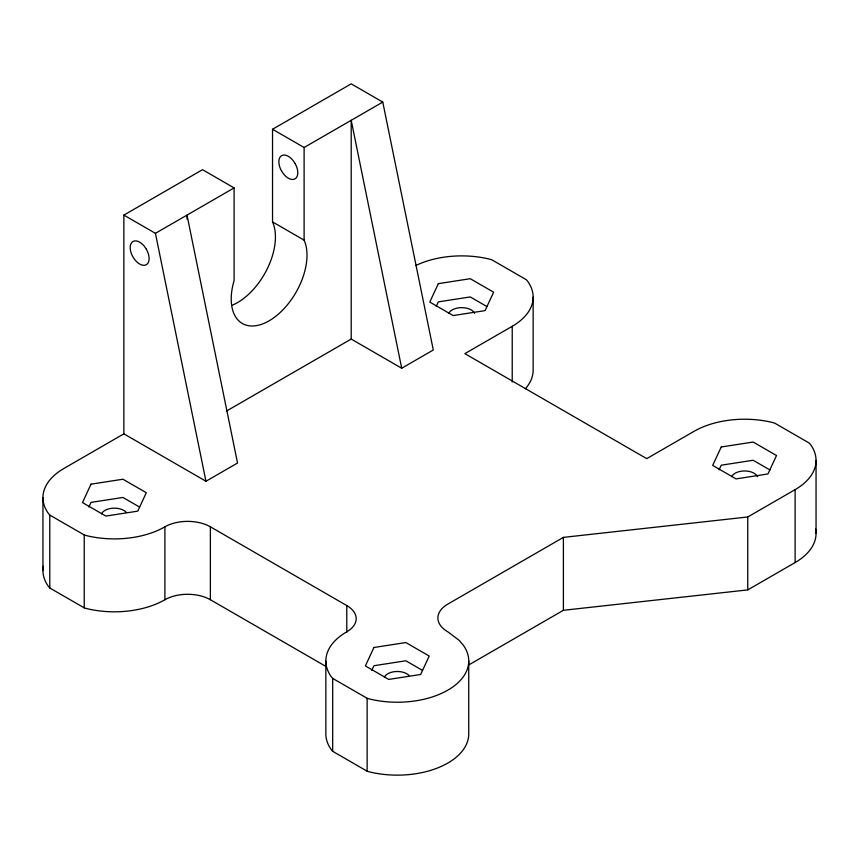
<?xml version="1.0" encoding="UTF-8"?>
<svg xmlns="http://www.w3.org/2000/svg" width="859" height="859" viewBox="0 0 859 859"><rect width="100%" height="100%" fill="white"/><g stroke="black" fill="none" stroke-linecap="round" stroke-linejoin="round"><path stroke-width="1.29" d="M187.015 219.131L187.015 215.104L237.535 463.022L205.956 481.244L123.868 433.849L123.868 215.104L202.531 169.685L234.099 187.917L234.099 280.549A53.58 30.935 -60 0 0 269.103 320.826A53.58 30.935 -60 0 0 304.107 240.133L304.107 147.49L382.77 102.081L433.29 350L401.711 368.232L351.202 339.058L226.325 411.15M351.202 339.058L351.202 120.314L401.711 368.232M88.896 507.003L91.033 502.397L122.944 497.458L139.63 507.089M436.2 306.48L438.337 301.874L470.26 296.935L486.946 306.566M371.797 670.331L373.933 665.725L405.845 660.786L422.531 670.417M719.101 469.809L721.238 465.202L753.16 460.263L769.847 469.905M232.585 305.085A53.58 30.935 -60 0 0 272.539 221.901L272.539 129.269L351.202 83.849L382.77 102.081M123.868 215.104L155.436 233.326L234.099 187.917M123.868 433.849L63.877 468.488A71.447 41.243 0 0 0 48.383 513.435L49.779 515.067L84.236 534.953L87.049 535.758A71.447 41.243 0 0 0 164.907 526.814A32.148 18.565 0 0 1 210.38 526.814L346.778 605.563L346.778 632.084M415.788 265.538A71.447 41.243 0 0 1 489.05 259.021L491.863 259.826L526.32 279.723L527.705 281.344A71.447 41.243 0 0 1 512.222 326.302L464.859 353.64L646.73 458.642L694.093 431.304A71.447 41.243 0 0 1 771.951 422.36L774.764 423.165L809.221 443.051L810.617 444.683A71.447 41.243 0 0 1 795.123 489.63L795.123 562.548L747.76 589.897L563.386 610.298L468.617 665.016M795.123 489.63L747.76 516.978L563.386 537.38L447.818 604.113A33.931 19.596 0 0 0 447.818 631.816L459.168 640.363L463.302 645.195A71.447 41.243 0 0 1 447.818 690.153A71.447 41.243 0 0 1 369.95 699.086L367.137 698.292L332.68 678.395L331.295 676.774A71.447 41.243 0 0 1 346.778 631.816A32.148 18.565 0 0 0 346.778 605.563M43.337 566.253A71.447 41.243 0 0 0 48.383 586.353L49.779 587.986L84.236 607.871L87.049 608.677A71.447 41.243 0 0 0 164.907 599.732A32.148 18.565 0 0 1 210.38 599.732L325.969 666.477M325.851 660.979L325.851 733.897A71.447 41.243 0 0 0 331.295 749.682L332.68 751.314L367.137 771.21L369.95 772.005A71.447 41.243 0 0 0 468.735 733.897L468.735 660.979M272.539 129.269L304.107 147.49M272.539 221.901L304.107 240.133M155.436 233.326L205.956 481.244M816.05 460.467L816.05 533.385M747.76 516.978L747.76 589.897M563.386 537.38L563.386 610.298M533.149 297.139L533.149 370.046A71.447 41.243 0 0 1 525.364 388.773M512.222 326.302L512.222 381.987M367.137 698.292L367.137 771.21M332.68 678.395L332.68 751.314M210.38 526.814L210.38 599.732M164.907 526.814L164.907 599.732M84.236 534.953L84.236 607.871M49.779 515.067L49.779 587.986M42.95 497.651L42.95 570.569M731.664 476.691A13.4 7.731 0 0 1 744.603 470.957A13.4 7.731 0 0 1 757.541 476.691M384.36 677.214A13.4 7.731 0 0 1 395.548 671.545A13.4 7.731 0 0 1 408.895 675.346M101.459 513.875A13.4 7.731 0 0 1 112.647 508.217A13.4 7.731 0 0 1 125.994 512.018M448.763 313.363A13.4 7.731 0 0 1 461.702 307.629A13.4 7.731 0 0 1 474.64 313.363M815.663 529.069A71.447 41.243 0 0 1 795.123 562.548M91.033 484.165L82.475 502.59L105.84 516.076L137.762 511.137L146.309 492.712L122.944 479.225L91.033 484.165M438.337 283.642L429.79 302.067L453.155 315.564L485.067 310.625L493.624 292.2L470.26 278.703L438.337 283.642M373.933 647.493L365.376 665.918L388.74 679.415L420.663 674.476L429.21 656.051L405.845 642.553L373.933 647.493M721.238 446.981L712.691 465.406L736.056 478.892L767.967 473.953L776.525 455.528L753.16 442.041L721.238 446.981M295.024 163.393L293.059 160.515A13.4 7.731 60 0 0 280.807 156.263A13.4 7.731 60 0 0 281.623 171.124L283.588 173.99A13.4 7.731 60 0 0 295.84 178.253A13.4 7.731 60 0 0 295.024 163.393M146.352 249.228L144.387 246.35A13.4 7.731 60 0 0 132.136 242.098A13.4 7.731 60 0 0 132.952 256.959L134.917 259.826A13.4 7.731 60 0 0 147.168 264.089A13.4 7.731 60 0 0 146.352 249.228"/></g></svg>
